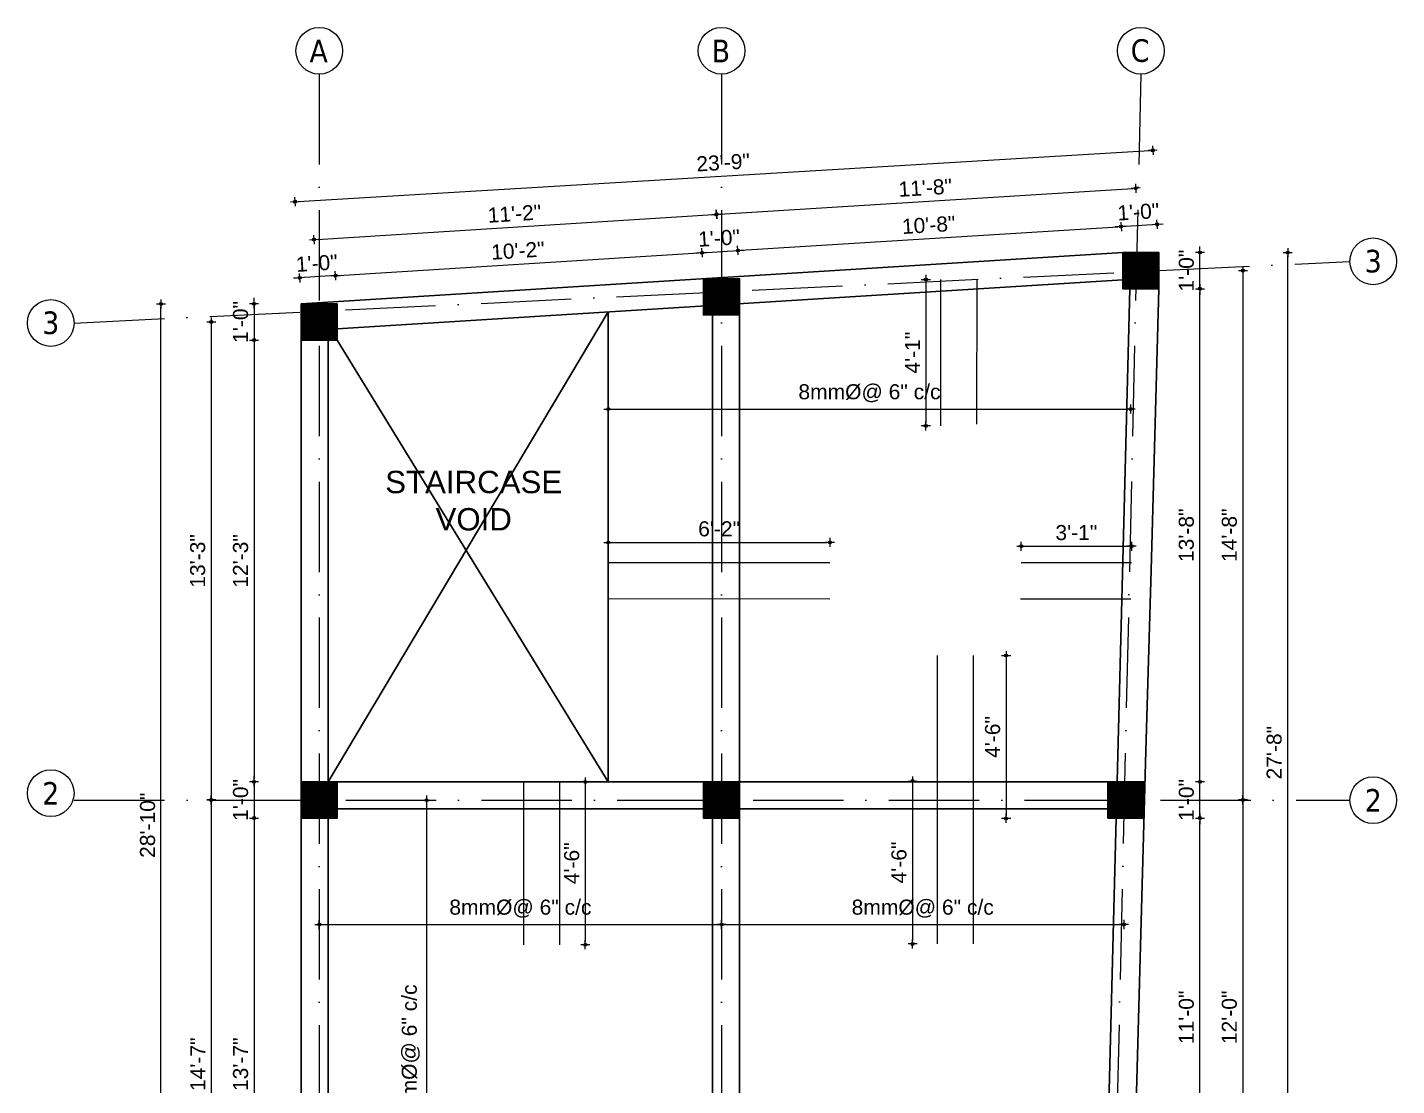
# Model space of a CAD drawing. Header units: inches. Extents: x 10143 to 33197, y -150 to 3760.
# Drawn here: x 11260.1 to 11714.9, y 1040.8 to 1392.1 of the extents above; entities that cross this region are included whole.
import ezdxf

# ---------------------------------------------------------------- set-up
doc = ezdxf.new("R2010")
doc.units = ezdxf.units.IN
doc.header["$LTSCALE"] = 0.5
doc.header["$MEASUREMENT"] = 0
doc.header["$PDMODE"] = 66
doc.linetypes.add('ACAD_ISO10W100', pattern=[18, 12, -3, 0, -3])
for name, color, linetype, lineweight in [('0.13', 2, 'Continuous', 13), ('BEAM LINE', 4, 'Continuous', 9), ('DIM_LINE', 165, 'Continuous', 15), ('hatch', 9, 'Continuous', 0), ('TEXT', 220, 'Continuous', 9), ('Toilet', 7, 'Continuous', 25)]:
    doc.layers.add(name, color=color, linetype=linetype, lineweight=lineweight)
doc.styles.add('DIM', font='tahoma.ttf')
doc.styles.get("Standard").update_dxf_attribs({"font": 'arial.ttf'})
doc.dimstyles.new('S8', dxfattribs={"dimtxt": 5, "dimasz": 1, "dimexe": 6, "dimexo": 18, "dimgap": 1.9375, "dimtad": 1, "dimdec": 0, "dimzin": 3, "dimdsep": 46, "dimlunit": 4, "dimtxsty": 'Standard', "dimblk": 'dot 2', "dimcen": 12, "dimse1": 1, "dimse2": 1, "dimclrd": 1, "dimclre": 1, "dimclrt": 256, "dimadec": 0, "dimazin": 0, "dimtfac": 0.75, "dimtdec": 0, "dimtix": 1, "dimtmove": 1, "dimatfit": 3, "dimldrblk": 'DOT', "dimfxl": 1, "dimtolj": 1, "dimtzin": 0, "dimlwd": 9, "dimlwe": 9, "dimarcsym": 0})
pattern_1 = [(135, (11609.94204, -2432.00633), (-0.0883883476, -0.0883883476), [])]

# ---------------------------------------------------------------- blocks, each defined once
blk = doc.blocks.new('dot1')
at = {"layer": 'hatch'}
h = blk.add_hatch(color=256, dxfattribs=at)
edge = h.paths.add_edge_path()
edge.add_arc((0, 0), 1, 0, 360)
for p, q in [((3, 0), (-3, 0)), ((0, 3), (0, -3))]:
    blk.add_line(p, q, dxfattribs=at)
blk.add_circle((0, 0), 1, dxfattribs=at)
blk = doc.blocks.new('dot 2')
at = {"layer": 'hatch', "xscale": 0.5, "yscale": 0.5, "zscale": 0.5}
blk.add_blockref('dot1', (0, 0), dxfattribs=at)
blk = doc.blocks.new('*D1210')
at = {"layer": 'Defpoints', "color": 0, "transparency": 16777216}
for p in [(11631.04, 1129.63), (11649.6, 1129.63), (11626.99, 997.27)]:
    blk.add_point(p, dxfattribs=at)
at = {"layer": 'Toilet', "color": 1, "lineweight": 9, "transparency": 16777216}
blk.add_line((11649.6, 998.27), (11649.6, 1128.63), dxfattribs=at)
for p, rotation in [((11649.6, 1129.63), 90), ((11649.6, 997.27), 270)]:
    blk.add_blockref('dot 2', p, dxfattribs=dict(at, rotation=rotation))
at = {"layer": 'Toilet', "transparency": 16777216, "insert": (11645.11, 1063.45), "char_height": 5, "attachment_point": 5, "rotation": 90}
blk.add_mtext('\\A1;11\'-0"', dxfattribs=at)
blk = doc.blocks.new('_Dot')
at = {"color": 0, "linetype": 'ByBlock', "lineweight": -2}
blk.add_line((-0.5, 0), (-1, 0), dxfattribs=at)
at = {"color": 0, "linetype": 'ByBlock', "const_width": 0.5}
blk.add_lwpolyline([(-0.25, 0, 1), (0.25, 0, 1)], format="xyb", close=True, dxfattribs=at)
blk = doc.blocks.new('*D1211')
at = {"layer": 'Defpoints', "color": 0, "transparency": 16777216}
for p in [(11631.04, 1141.63), (11649.6, 1141.63), (11631.04, 1129.63)]:
    blk.add_point(p, dxfattribs=at)
at = {"layer": 'Toilet', "color": 1, "lineweight": 9, "transparency": 16777216}
for p, q in [((11649.6, 1142.63), (11649.6, 1143.63)), ((11649.6, 1129.63), (11649.6, 1141.63)), ((11649.6, 1128.63), (11649.6, 1127.63))]:
    blk.add_line(p, q, dxfattribs=at)
for p, rotation in [((11649.6, 1141.63), 270), ((11649.6, 1129.63), 90)]:
    blk.add_blockref('dot 2', p, dxfattribs=dict(at, rotation=rotation))
at = {"layer": 'Toilet', "transparency": 16777216, "insert": (11645.11, 1135.63), "char_height": 5, "attachment_point": 5, "rotation": 90}
blk.add_mtext('\\A1;1\'-0"', dxfattribs=at)
blk = doc.blocks.new('*D1212')
at = {"layer": 'Defpoints', "color": 0, "transparency": 16777216}
for p in [(11635.97, 1305.36), (11649.6, 1305.36), (11631.04, 1141.63)]:
    blk.add_point(p, dxfattribs=at)
at = {"layer": 'Toilet', "color": 1, "lineweight": 9, "transparency": 16777216}
blk.add_line((11649.6, 1142.63), (11649.6, 1304.36), dxfattribs=at)
for p, rotation in [((11649.6, 1305.36), 90), ((11649.6, 1141.63), 270)]:
    blk.add_blockref('dot 2', p, dxfattribs=dict(at, rotation=rotation))
at = {"layer": 'Toilet', "transparency": 16777216, "insert": (11645.1, 1223.5), "char_height": 5, "attachment_point": 5, "rotation": 90}
blk.add_mtext('\\A1;13\'-8"', dxfattribs=at)
blk = doc.blocks.new('*D1213')
at = {"layer": 'Defpoints', "color": 0, "transparency": 16777216}
for p in [(11635.97, 1317.36), (11649.6, 1317.36), (11635.97, 1305.36)]:
    blk.add_point(p, dxfattribs=at)
at = {"layer": 'Toilet', "color": 1, "lineweight": 9, "transparency": 16777216}
for p, q in [((11649.6, 1318.36), (11649.6, 1319.36)), ((11649.6, 1305.36), (11649.6, 1317.36)), ((11649.6, 1304.36), (11649.6, 1303.36))]:
    blk.add_line(p, q, dxfattribs=at)
for p, rotation in [((11649.6, 1317.36), 270), ((11649.6, 1305.36), 90)]:
    blk.add_blockref('dot 2', p, dxfattribs=dict(at, rotation=rotation))
at = {"layer": 'Toilet', "transparency": 16777216, "insert": (11645.11, 1311.36), "char_height": 5, "attachment_point": 5, "rotation": 90}
blk.add_mtext('\\A1;1\'-0"', dxfattribs=at)
blk = doc.blocks.new('*D1214')
at = {"layer": 'Defpoints', "color": 0, "transparency": 16777216}
for p in [(11635.97, 1311.36), (11631.04, 1135.63), (11663.88, 1135.63)]:
    blk.add_point(p, dxfattribs=at)
at = {"layer": 'Toilet', "color": 1, "lineweight": 9, "transparency": 16777216}
blk.add_line((11663.88, 1310.36), (11663.88, 1136.63), dxfattribs=at)
for p, rotation in [((11663.88, 1311.36), 90), ((11663.88, 1135.63), 270)]:
    blk.add_blockref('dot 2', p, dxfattribs=dict(at, rotation=rotation))
at = {"layer": 'Toilet', "transparency": 16777216, "insert": (11659.39, 1223.5), "char_height": 5, "attachment_point": 5, "rotation": 90}
blk.add_mtext('\\A1;14\'-8"', dxfattribs=at)
blk = doc.blocks.new('*D1215')
at = {"layer": 'Defpoints', "color": 0, "transparency": 16777216}
for p in [(11631.04, 1135.63), (11626.99, 991.27), (11663.88, 991.27)]:
    blk.add_point(p, dxfattribs=at)
at = {"layer": 'Toilet', "color": 1, "lineweight": 9, "transparency": 16777216}
blk.add_line((11663.88, 1134.63), (11663.88, 992.27), dxfattribs=at)
for p, rotation in [((11663.88, 1135.63), 90), ((11663.88, 991.27), 270)]:
    blk.add_blockref('dot 2', p, dxfattribs=dict(at, rotation=rotation))
at = {"layer": 'Toilet', "transparency": 16777216, "insert": (11659.39, 1063.45), "char_height": 5, "attachment_point": 5, "rotation": 90}
blk.add_mtext('\\A1;12\'-0"', dxfattribs=at)
blk = doc.blocks.new('*D1193')
at = {"layer": 'Defpoints', "color": 0, "transparency": 16777216}
for p in [(11635.97, 1317.36), (11678.76, 1317.36), (11626.99, 985.27)]:
    blk.add_point(p, dxfattribs=at)
at = {"layer": 'Toilet', "color": 1, "lineweight": 9, "transparency": 16777216}
blk.add_line((11678.76, 986.27), (11678.76, 1316.36), dxfattribs=at)
for p, rotation in [((11678.76, 1317.36), 90), ((11678.76, 985.27), 270)]:
    blk.add_blockref('dot 2', p, dxfattribs=dict(at, rotation=rotation))
at = {"layer": 'Toilet', "transparency": 16777216, "insert": (11674.27, 1151.31), "char_height": 5, "attachment_point": 5, "rotation": 90}
blk.add_mtext('\\A1;27\'-8"', dxfattribs=at)
blk = doc.blocks.new('*D1216')
at = {"layer": 'Defpoints', "color": 0, "transparency": 16777216}
for p in [(11351.09, 1300.31), (11335.46, 1288.31), (11351.09, 1288.31)]:
    blk.add_point(p, dxfattribs=at)
at = {"layer": 'Toilet', "color": 1, "lineweight": 9, "transparency": 16777216}
for p, q in [((11335.46, 1301.31), (11335.46, 1302.31)), ((11335.46, 1300.31), (11335.46, 1288.31)), ((11335.46, 1287.31), (11335.46, 1286.31))]:
    blk.add_line(p, q, dxfattribs=at)
for p, rotation in [((11335.46, 1300.31), 270), ((11335.46, 1288.31), 90)]:
    blk.add_blockref('dot 2', p, dxfattribs=dict(at, rotation=rotation))
at = {"layer": 'Toilet', "transparency": 16777216, "insert": (11330.97, 1294.31), "char_height": 5, "attachment_point": 5, "rotation": 90}
blk.add_mtext('\\A1;1\'-0"', dxfattribs=at)
blk = doc.blocks.new('*D1217')
at = {"layer": 'Defpoints', "color": 0, "transparency": 16777216}
for p in [(11351.09, 1288.31), (11335.46, 1141.63), (11351.09, 1141.63)]:
    blk.add_point(p, dxfattribs=at)
at = {"layer": 'Toilet', "color": 1, "lineweight": 9, "transparency": 16777216}
blk.add_line((11335.46, 1287.31), (11335.46, 1142.63), dxfattribs=at)
for p, rotation in [((11335.46, 1288.31), 90), ((11335.46, 1141.63), 270)]:
    blk.add_blockref('dot 2', p, dxfattribs=dict(at, rotation=rotation))
at = {"layer": 'Toilet', "transparency": 16777216, "insert": (11330.97, 1214.97), "char_height": 5, "attachment_point": 5, "rotation": 90}
blk.add_mtext('\\A1;12\'-3"', dxfattribs=at)
blk = doc.blocks.new('*D1218')
at = {"layer": 'Defpoints', "color": 0, "transparency": 16777216}
for p in [(11351.09, 1141.63), (11335.46, 1129.63), (11351.09, 1129.63)]:
    blk.add_point(p, dxfattribs=at)
at = {"layer": 'Toilet', "color": 1, "lineweight": 9, "transparency": 16777216}
for p, q in [((11335.46, 1142.63), (11335.46, 1143.63)), ((11335.46, 1141.63), (11335.46, 1129.63)), ((11335.46, 1128.63), (11335.46, 1127.63))]:
    blk.add_line(p, q, dxfattribs=at)
for p, rotation in [((11335.46, 1141.63), 270), ((11335.46, 1129.63), 90)]:
    blk.add_blockref('dot 2', p, dxfattribs=dict(at, rotation=rotation))
at = {"layer": 'Toilet', "transparency": 16777216, "insert": (11330.97, 1135.63), "char_height": 5, "attachment_point": 5, "rotation": 90}
blk.add_mtext('\\A1;1\'-0"', dxfattribs=at)
blk = doc.blocks.new('*D1219')
at = {"layer": 'Defpoints', "color": 0, "transparency": 16777216}
for p in [(11351.09, 1129.63), (11335.46, 966.14), (11351.09, 966.14)]:
    blk.add_point(p, dxfattribs=at)
at = {"layer": 'Toilet', "color": 1, "lineweight": 9, "transparency": 16777216}
blk.add_line((11335.46, 1128.63), (11335.46, 967.14), dxfattribs=at)
for p, rotation in [((11335.46, 1129.63), 90), ((11335.46, 966.14), 270)]:
    blk.add_blockref('dot 2', p, dxfattribs=dict(at, rotation=rotation))
at = {"layer": 'Toilet', "transparency": 16777216, "insert": (11330.97, 1047.88), "char_height": 5, "attachment_point": 5, "rotation": 90}
blk.add_mtext('\\A1;13\'-7"', dxfattribs=at)
blk = doc.blocks.new('*D1221')
at = {"layer": 'Defpoints', "color": 0, "transparency": 16777216}
for p in [(11351.09, 1294.31), (11321.22, 1135.63), (11351.09, 1135.63)]:
    blk.add_point(p, dxfattribs=at)
at = {"layer": 'Toilet', "color": 1, "lineweight": 9, "transparency": 16777216}
blk.add_line((11321.22, 1293.31), (11321.22, 1136.63), dxfattribs=at)
for p, rotation in [((11321.22, 1294.31), 90), ((11321.22, 1135.63), 270)]:
    blk.add_blockref('dot 2', p, dxfattribs=dict(at, rotation=rotation))
at = {"layer": 'Toilet', "transparency": 16777216, "insert": (11316.72, 1214.97), "char_height": 5, "attachment_point": 5, "rotation": 90}
blk.add_mtext('\\A1;13\'-3"', dxfattribs=at)
blk = doc.blocks.new('*D1222')
at = {"layer": 'Defpoints', "color": 0, "transparency": 16777216}
for p in [(11351.09, 1135.63), (11321.22, 960.14), (11351.09, 960.14)]:
    blk.add_point(p, dxfattribs=at)
at = {"layer": 'Toilet', "color": 1, "lineweight": 9, "transparency": 16777216}
blk.add_line((11321.22, 1134.63), (11321.22, 961.14), dxfattribs=at)
for p, rotation in [((11321.22, 1135.63), 90), ((11321.22, 960.14), 270)]:
    blk.add_blockref('dot 2', p, dxfattribs=dict(at, rotation=rotation))
at = {"layer": 'Toilet', "transparency": 16777216, "insert": (11316.77, 1047.88), "char_height": 5, "attachment_point": 5, "rotation": 90}
blk.add_mtext('\\A1;14\'-7"', dxfattribs=at)
blk = doc.blocks.new('*D1187')
at = {"layer": 'Defpoints', "color": 0, "transparency": 16777216}
for p in [(11490.71, 1094.28), (11490.71, 1094.28), (11357.09, 1041.83)]:
    blk.add_point(p, dxfattribs=at)
at = {"layer": 'DIM_LINE', "color": 1, "lineweight": 9, "transparency": 16777216}
blk.add_line((11358.09, 1094.28), (11489.71, 1094.28), dxfattribs=at)
at = {"layer": 'DIM_LINE', "color": 1, "lineweight": 9, "transparency": 16777216, "rotation": 180}
blk.add_blockref('dot 2', (11357.09, 1094.28), dxfattribs=at)
at = {"layer": 'DIM_LINE', "color": 1, "lineweight": 9, "transparency": 16777216}
blk.add_blockref('dot 2', (11490.71, 1094.28), dxfattribs=at)
at = {"layer": 'DIM_LINE', "transparency": 16777216, "insert": (11423.9, 1099.54), "char_height": 5, "attachment_point": 5}
blk.add_mtext('\\A1;8mm%%C@ 6" c/c', dxfattribs=at)
blk = doc.blocks.new('*D1188')
at = {"layer": 'Defpoints', "color": 0, "transparency": 16777216}
for p in [(11407.5, 1135.55), (11392.75, 966.01), (11405.43, 966.01)]:
    blk.add_point(p, dxfattribs=at)
at = {"layer": 'DIM_LINE', "color": 1, "lineweight": 9, "transparency": 16777216}
blk.add_line((11392.75, 1134.55), (11392.75, 967.01), dxfattribs=at)
for p, rotation in [((11392.75, 1135.55), 90), ((11392.75, 966.01), 270)]:
    blk.add_blockref('dot 2', p, dxfattribs=dict(at, rotation=rotation))
at = {"layer": 'DIM_LINE', "transparency": 16777216, "insert": (11387.49, 1050.78), "char_height": 5, "attachment_point": 5, "rotation": 90}
blk.add_mtext('\\A1;8mm%%C@ 6" c/c', dxfattribs=at)
blk = doc.blocks.new('*D1189')
at = {"layer": 'Defpoints', "color": 0, "transparency": 16777216}
for p in [(11624.34, 1094.28), (11490.71, 1041.83), (11624.34, 1041.67)]:
    blk.add_point(p, dxfattribs=at)
at = {"layer": 'DIM_LINE', "color": 1, "lineweight": 9, "transparency": 16777216}
blk.add_line((11491.71, 1094.28), (11623.34, 1094.28), dxfattribs=at)
at = {"layer": 'DIM_LINE', "color": 1, "lineweight": 9, "transparency": 16777216, "rotation": 180}
blk.add_blockref('dot 2', (11490.71, 1094.28), dxfattribs=at)
at = {"layer": 'DIM_LINE', "color": 1, "lineweight": 9, "transparency": 16777216}
blk.add_blockref('dot 2', (11624.34, 1094.28), dxfattribs=at)
at = {"layer": 'DIM_LINE', "transparency": 16777216, "insert": (11557.53, 1099.54), "char_height": 5, "attachment_point": 5}
blk.add_mtext('\\A1;8mm%%C@ 6" c/c', dxfattribs=at)
blk = doc.blocks.new('*D1190')
at = {"layer": 'Defpoints', "color": 0, "transparency": 16777216}
for p in [(11626.59, 1265.38), (11626.59, 1265.38), (11453.09, 1229.56)]:
    blk.add_point(p, dxfattribs=at)
at = {"layer": 'DIM_LINE', "color": 1, "lineweight": 9, "transparency": 16777216}
blk.add_line((11454.09, 1265.38), (11625.59, 1265.38), dxfattribs=at)
at = {"layer": 'DIM_LINE', "color": 1, "lineweight": 9, "transparency": 16777216, "rotation": 180}
blk.add_blockref('dot 2', (11453.09, 1265.38), dxfattribs=at)
at = {"layer": 'DIM_LINE', "color": 1, "lineweight": 9, "transparency": 16777216}
blk.add_blockref('dot 2', (11626.59, 1265.38), dxfattribs=at)
at = {"layer": 'DIM_LINE', "transparency": 16777216, "insert": (11539.84, 1270.64), "char_height": 5, "attachment_point": 5}
blk.add_mtext('\\A1;8mm%%C@ 6" c/c', dxfattribs=at)
blk = doc.blocks.new('*D1445')
at = {"layer": 'Defpoints', "color": 0, "transparency": 16777216}
for p in [(11526.71, 1221.11), (11453.09, 1214.47), (11526.71, 1214.44)]:
    blk.add_point(p, dxfattribs=at)
at = {"layer": 'Toilet', "color": 1, "lineweight": 9, "transparency": 16777216}
blk.add_line((11454.09, 1221.11), (11525.71, 1221.11), dxfattribs=at)
at = {"layer": 'Toilet', "color": 1, "lineweight": 9, "transparency": 16777216, "rotation": 180}
blk.add_blockref('dot 2', (11453.09, 1221.11), dxfattribs=at)
at = {"layer": 'Toilet', "color": 1, "lineweight": 9, "transparency": 16777216}
blk.add_blockref('dot 2', (11526.71, 1221.11), dxfattribs=at)
at = {"layer": 'Toilet', "transparency": 16777216, "insert": (11489.9, 1225.6), "char_height": 5, "attachment_point": 5}
blk.add_mtext('\\A1;6\'-2"', dxfattribs=at)
blk = doc.blocks.new('*D1446')
at = {"layer": 'Defpoints', "color": 0, "transparency": 16777216}
for p in [(11563.46, 1308.44), (11558.56, 1259.8), (11563.44, 1259.8)]:
    blk.add_point(p, dxfattribs=at)
at = {"layer": 'Toilet', "color": 1, "lineweight": 9, "transparency": 16777216}
blk.add_line((11558.56, 1307.44), (11558.56, 1260.8), dxfattribs=at)
for p, rotation in [((11558.56, 1308.44), 90), ((11558.56, 1259.8), 270)]:
    blk.add_blockref('dot 2', p, dxfattribs=dict(at, rotation=rotation))
at = {"layer": 'Toilet', "transparency": 16777216, "insert": (11554.11, 1284.12), "char_height": 5, "attachment_point": 5, "rotation": 90}
blk.add_mtext('\\A1;4\'-1"', dxfattribs=at)
blk = doc.blocks.new('*D1447')
at = {"layer": 'Defpoints', "color": 0, "transparency": 16777216}
for p in [(11626.87, 1219.87), (11590.24, 1214.43), (11626.87, 1214.42)]:
    blk.add_point(p, dxfattribs=at)
at = {"layer": 'Toilet', "color": 1, "lineweight": 9, "transparency": 16777216}
blk.add_line((11591.24, 1219.87), (11625.87, 1219.87), dxfattribs=at)
at = {"layer": 'Toilet', "color": 1, "lineweight": 9, "transparency": 16777216, "rotation": 180}
blk.add_blockref('dot 2', (11590.24, 1219.87), dxfattribs=at)
at = {"layer": 'Toilet', "color": 1, "lineweight": 9, "transparency": 16777216}
blk.add_blockref('dot 2', (11626.87, 1219.87), dxfattribs=at)
at = {"layer": 'Toilet', "transparency": 16777216, "insert": (11608.55, 1224.36), "char_height": 5, "attachment_point": 5}
blk.add_mtext('\\A1;3\'-1"', dxfattribs=at)
blk = doc.blocks.new('*D1448')
at = {"layer": 'Defpoints', "color": 0, "transparency": 16777216}
for p in [(11574.3, 1183.55), (11574.29, 1129.48), (11585.24, 1129.48)]:
    blk.add_point(p, dxfattribs=at)
at = {"layer": 'Toilet', "color": 1, "lineweight": 9, "transparency": 16777216}
blk.add_line((11585.24, 1182.55), (11585.24, 1130.48), dxfattribs=at)
for p, rotation in [((11585.24, 1183.55), 90), ((11585.24, 1129.48), 270)]:
    blk.add_blockref('dot 2', p, dxfattribs=dict(at, rotation=rotation))
at = {"layer": 'Toilet', "transparency": 16777216, "insert": (11580.75, 1156.52), "char_height": 5, "attachment_point": 5, "rotation": 90}
blk.add_mtext('\\A1;4\'-6"', dxfattribs=at)
blk = doc.blocks.new('*D1449')
at = {"layer": 'Defpoints', "color": 0, "transparency": 16777216}
for p in [(11562.3, 1141.9), (11554.14, 1087.82), (11562.29, 1087.82)]:
    blk.add_point(p, dxfattribs=at)
at = {"layer": 'Toilet', "color": 1, "lineweight": 9, "transparency": 16777216}
blk.add_line((11554.14, 1140.9), (11554.14, 1088.82), dxfattribs=at)
for p, rotation in [((11554.14, 1141.9), 90), ((11554.14, 1087.82), 270)]:
    blk.add_blockref('dot 2', p, dxfattribs=dict(at, rotation=rotation))
at = {"layer": 'Toilet', "transparency": 16777216, "insert": (11549.65, 1114.86), "char_height": 5, "attachment_point": 5, "rotation": 90}
blk.add_mtext('\\A1;4\'-6"', dxfattribs=at)
blk = doc.blocks.new('*D1450')
at = {"layer": 'Defpoints', "color": 0, "transparency": 16777216}
for p in [(11436.93, 1141.63), (11436.91, 1087.55), (11445.45, 1087.55)]:
    blk.add_point(p, dxfattribs=at)
at = {"layer": 'Toilet', "color": 1, "lineweight": 9, "transparency": 16777216}
blk.add_line((11445.45, 1140.63), (11445.45, 1088.55), dxfattribs=at)
for p, rotation in [((11445.45, 1141.63), 90), ((11445.45, 1087.55), 270)]:
    blk.add_blockref('dot 2', p, dxfattribs=dict(at, rotation=rotation))
at = {"layer": 'Toilet', "transparency": 16777216, "insert": (11440.96, 1114.59), "char_height": 5, "attachment_point": 5, "rotation": 90}
blk.add_mtext('\\A1;4\'-6"', dxfattribs=at)
blk = doc.blocks.new('*D2527')
at = {"layer": 'Defpoints', "color": 0, "transparency": 16777216}
for p in [(11350.55, 1308.94), (11351.09, 1300.31), (11363.09, 1300.31)]:
    blk.add_point(p, dxfattribs=at)
at = {"layer": 'Toilet', "color": 1, "lineweight": 9, "transparency": 16777216}
for p, q in [((11363.51, 1309.75), (11364.5, 1309.81)), ((11349.56, 1308.88), (11348.56, 1308.82)), ((11362.51, 1309.69), (11350.55, 1308.94))]:
    blk.add_line(p, q, dxfattribs=at)
for p, rotation in [((11350.55, 1308.94), 3.575827605928892), ((11362.51, 1309.69), 183.5758276059289)]:
    blk.add_blockref('dot 2', p, dxfattribs=dict(at, rotation=rotation))
at = {"layer": 'Toilet', "transparency": 16777216, "insert": (11356.25, 1313.8), "char_height": 5, "attachment_point": 5, "rotation": 3.5758}
blk.add_mtext('\\A1;1\'-0"', dxfattribs=at)
blk = doc.blocks.new('*D2528')
at = {"layer": 'Defpoints', "color": 0, "transparency": 16777216}
for p in [(11484.18, 1317.29), (11484.71, 1308.66), (11363.09, 1300.31)]:
    blk.add_point(p, dxfattribs=at)
at = {"layer": 'Toilet', "color": 1, "lineweight": 9, "transparency": 16777216}
blk.add_line((11363.51, 1309.75), (11483.18, 1317.23), dxfattribs=at)
for p, rotation in [((11484.18, 1317.29), 3.575827605928892), ((11362.51, 1309.69), 183.5758276059289)]:
    blk.add_blockref('dot 2', p, dxfattribs=dict(at, rotation=rotation))
at = {"layer": 'Toilet', "transparency": 16777216, "insert": (11423.06, 1317.97), "char_height": 5, "attachment_point": 5, "rotation": 3.5758}
blk.add_mtext('\\A1;10\'-2"', dxfattribs=at)
blk = doc.blocks.new('*D2529')
at = {"layer": 'Defpoints', "color": 0, "transparency": 16777216}
for p in [(11496.13, 1318.04), (11484.71, 1308.66), (11496.71, 1308.66)]:
    blk.add_point(p, dxfattribs=at)
at = {"layer": 'Toilet', "color": 1, "lineweight": 9, "transparency": 16777216}
for p, q in [((11483.18, 1317.23), (11482.18, 1317.17)), ((11484.18, 1317.29), (11496.13, 1318.04)), ((11497.13, 1318.1), (11498.13, 1318.16))]:
    blk.add_line(p, q, dxfattribs=at)
for p, rotation in [((11484.18, 1317.29), 3.575827605928907), ((11496.13, 1318.04), 183.5758276059289)]:
    blk.add_blockref('dot 2', p, dxfattribs=dict(at, rotation=rotation))
at = {"layer": 'Toilet', "transparency": 16777216, "insert": (11489.87, 1322.15), "char_height": 5, "attachment_point": 5, "rotation": 3.5758}
blk.add_mtext('\\A1;1\'-0"', dxfattribs=at)
blk = doc.blocks.new('*D2530')
at = {"layer": 'Defpoints', "color": 0, "transparency": 16777216}
for p in [(11623.43, 1325.99), (11623.97, 1317.36), (11496.71, 1308.66)]:
    blk.add_point(p, dxfattribs=at)
at = {"layer": 'Toilet', "color": 1, "lineweight": 9, "transparency": 16777216}
blk.add_line((11497.13, 1318.1), (11622.43, 1325.93), dxfattribs=at)
for p, rotation in [((11623.43, 1325.99), 3.575827605928892), ((11496.13, 1318.04), 183.5758276059289)]:
    blk.add_blockref('dot 2', p, dxfattribs=dict(at, rotation=rotation))
at = {"layer": 'Toilet', "transparency": 16777216, "insert": (11559.5, 1326.5), "char_height": 5, "attachment_point": 5, "rotation": 3.5758}
blk.add_mtext('\\A1;10\'-8"', dxfattribs=at)
blk = doc.blocks.new('*D2531')
at = {"layer": 'Defpoints', "color": 0, "transparency": 16777216}
for p in [(11635.38, 1326.74), (11623.97, 1317.36), (11635.97, 1317.36)]:
    blk.add_point(p, dxfattribs=at)
at = {"layer": 'Toilet', "color": 1, "lineweight": 9, "transparency": 16777216}
for p, q in [((11622.43, 1325.93), (11621.43, 1325.87)), ((11623.43, 1325.99), (11635.38, 1326.74)), ((11636.38, 1326.8), (11637.38, 1326.86))]:
    blk.add_line(p, q, dxfattribs=at)
for p, rotation in [((11635.38, 1326.74), 183.5758276059289), ((11623.43, 1325.99), 3.575827605928907)]:
    blk.add_blockref('dot 2', p, dxfattribs=dict(at, rotation=rotation))
at = {"layer": 'Toilet', "transparency": 16777216, "insert": (11629.13, 1330.85), "char_height": 5, "attachment_point": 5, "rotation": 3.5758}
blk.add_mtext('\\A1;1\'-0"', dxfattribs=at)
blk = doc.blocks.new('*D2532')
at = {"layer": 'Defpoints', "color": 0, "transparency": 16777216}
for p in [(11489.01, 1330.02), (11490.71, 1302.66), (11357.09, 1294.31)]:
    blk.add_point(p, dxfattribs=at)
at = {"layer": 'Toilet', "color": 1, "lineweight": 9, "transparency": 16777216}
blk.add_line((11356.38, 1321.73), (11488.01, 1329.95), dxfattribs=at)
for p, rotation in [((11489.01, 1330.02), 3.575827605927187), ((11355.38, 1321.67), 183.5758276059272)]:
    blk.add_blockref('dot 2', p, dxfattribs=dict(at, rotation=rotation))
at = {"layer": 'Toilet', "transparency": 16777216, "insert": (11421.92, 1330.28), "char_height": 5, "attachment_point": 5, "rotation": 3.5758}
blk.add_mtext('\\A1;11\'-2"', dxfattribs=at)
blk = doc.blocks.new('*D2533')
at = {"layer": 'Defpoints', "color": 0, "transparency": 16777216}
for p in [(11628.26, 1338.72), (11629.97, 1311.36), (11490.71, 1302.66)]:
    blk.add_point(p, dxfattribs=at)
at = {"layer": 'Toilet', "color": 1, "lineweight": 9, "transparency": 16777216}
blk.add_line((11490, 1330.08), (11627.26, 1338.66), dxfattribs=at)
for p, rotation in [((11628.26, 1338.72), 3.575827605928892), ((11489.01, 1330.02), 183.5758276059289)]:
    blk.add_blockref('dot 2', p, dxfattribs=dict(at, rotation=rotation))
at = {"layer": 'Toilet', "transparency": 16777216, "insert": (11558.35, 1338.85), "char_height": 5, "attachment_point": 5, "rotation": 3.5758}
blk.add_mtext('\\A1;11\'-8"', dxfattribs=at)
blk = doc.blocks.new('*D2534')
at = {"layer": 'Defpoints', "color": 0, "transparency": 16777216}
for p in [(11633.94, 1351.28), (11635.97, 1317.36), (11351.09, 1300.31)]:
    blk.add_point(p, dxfattribs=at)
at = {"layer": 'Toilet', "color": 1, "lineweight": 9, "transparency": 16777216}
blk.add_line((11350.06, 1334.29), (11632.94, 1351.22), dxfattribs=at)
for p, rotation in [((11633.94, 1351.28), 3.425574687814983), ((11349.06, 1334.23), 183.425574687815)]:
    blk.add_blockref('dot 2', p, dxfattribs=dict(at, rotation=rotation))
at = {"layer": 'Toilet', "transparency": 16777216, "insert": (11491.23, 1347.24), "char_height": 5, "attachment_point": 5, "rotation": 3.4256}
blk.add_mtext('\\A1;23\'-9"', dxfattribs=at)

msp = doc.modelspace()

# ---------------------------------------------------------------- hatches: boundary and pattern name
at = {"layer": 'Toilet'}
h = msp.add_hatch(dxfattribs=at)
h.set_pattern_fill('ANSI31', color=256, angle=90)
h.set_pattern_definition(pattern_1)
h.paths.add_polyline_path([(11635.97, 1317.36), (11623.97, 1317.36), (11623.97, 1317.36), (11623.97, 1305.36), (11635.97, 1305.36)])
h = msp.add_hatch(dxfattribs=at)
h.set_pattern_fill('ANSI31', color=256, angle=90)
h.set_pattern_definition(pattern_1)
h.paths.add_polyline_path([(11363.09, 954.14), (11363.09, 966.14), (11351.09, 966.14), (11351.09, 954.14)])
h.paths.add_polyline_path([(11351.09, 1129.63), (11363.09, 1129.63), (11363.09, 1141.63), (11351.09, 1141.63)])
h.paths.add_polyline_path([(11363.09, 1288.31), (11363.09, 1300.31), (11351.09, 1300.31), (11351.09, 1288.31)])
h.paths.add_polyline_path([(11496.71, 1296.66), (11496.71, 1308.66), (11484.71, 1308.66), (11484.71, 1296.66)])
h.paths.add_polyline_path([(11619.04, 1141.63), (11619.04, 1129.63), (11631.04, 1129.63), (11631.04, 1141.63)])
h.paths.add_polyline_path([(11614.99, 985.27), (11626.99, 985.27), (11626.99, 997.27), (11614.99, 997.27)])
h.paths.add_polyline_path([(11496.71, 981.9), (11484.71, 981.9), (11484.71, 969.9), (11496.71, 969.9)])
h.paths.add_polyline_path([(11496.71, 1129.63), (11496.71, 1141.63), (11484.71, 1141.63), (11484.71, 1129.63)])

# ---------------------------------------------------------------- linework, layer by layer
at = {"layer": '0.13', "color": 0, "ltscale": 0.5}
for p, q in [((11484.71, 1141.63), (11484.71, 1137.63)), ((11496.71, 1141.63), (11496.71, 1137.63))]:
    msp.add_line(p, q, dxfattribs=at)
at = {"layer": 'BEAM LINE'}
for p, q in [((11563.46, 1308.44), (11563.44, 1259.8)), ((11575.46, 1308.44), (11575.44, 1260.38)), ((11453.09, 1214.47), (11526.71, 1214.44)), ((11590.24, 1214.43), (11626.87, 1214.42)), ((11453.09, 1202.47), (11526.71, 1202.44)), ((11589.96, 1202.43), (11626.6, 1202.42)), ((11562.3, 1183.55), (11562.29, 1129.48)), ((11574.3, 1183.55), (11574.29, 1129.48)), ((11424.93, 1141.63), (11424.91, 1087.55)), ((11436.93, 1141.63), (11436.91, 1087.55)), ((11562.3, 1141.9), (11562.29, 1087.82)), ((11574.3, 1141.9), (11574.29, 1087.82))]:
    msp.add_line(p, q, dxfattribs=at)
at = {"layer": 'TEXT', "linetype": 'ACAD_ISO10W100', "ltscale": 5}
for p, q in [((11357.09, 1376.57), (11357.09, 899.2)), ((11490.71, 1376.57), (11490.71, 899.2)), ((11629.97, 1376.57), (11619.02, 899.2)), ((11275.67, 1293.96), (11699.4, 1314.43)), ((11275.67, 1135.55), (11699.4, 1135.55))]:
    msp.add_line(p, q, dxfattribs=at)
at = {"layer": 'TEXT', "ltscale": 0.5}
for centre in [(11357.09, 1384.34), (11490.71, 1384.34), (11629.97, 1384.34), (11707.16, 1314.43), (11267.91, 1293.96), (11267.91, 1137.89), (11707.16, 1135.55)]:
    msp.add_circle(centre, 7.76, dxfattribs=at)
at = {"layer": 'Toilet'}
for p, q in [((11623.97, 1317.36), (11351.09, 1300.31)), ((11623.97, 1308.35), (11363.09, 1292.04)), ((11622.09, 1141.9), (11626.36, 1305.36)), ((11633.35, 1211.91), (11635.97, 1305.36)), ((11351.09, 1300.31), (11351.09, 1141.63)), ((11360.09, 1300.31), (11360.09, 966.14)), ((11453.09, 1297.67), (11360.09, 1141.63)), ((11453.09, 1297.67), (11453.09, 1141.63)), ((11487.71, 981.9), (11487.71, 1299.83)), ((11496.71, 978.78), (11496.71, 1300.39)), ((11453.09, 1141.63), (11363.09, 1288.31)), ((11633.35, 1211.91), (11631.67, 1151.91)), ((11626.99, 985.27), (11631.67, 1151.91)), ((11351.09, 1141.63), (11363.09, 1141.63)), ((11351.09, 1129.63), (11351.09, 1141.63)), ((11351.09, 1141.63), (11351.09, 952.72)), ((11363.09, 1141.63), (11363.09, 1129.63)), ((11484.71, 1141.63), (11363.09, 1141.63)), ((11448.71, 1141.63), (11363.09, 1141.63)), ((11619.04, 1141.63), (11496.71, 1141.63)), ((11484.71, 1132.63), (11363.09, 1132.63)), ((11496.71, 1132.63), (11619.04, 1132.63)), ((11363.09, 1129.63), (11351.09, 1129.63)), ((11618.32, 997.27), (11621.77, 1129.63))]:
    msp.add_line(p, q, dxfattribs=at)
for points in [[(11623.97, 1305.36), (11623.97, 1317.36), (11635.97, 1317.36), (11635.97, 1305.36)], [(11623.97, 1317.36), (11635.97, 1317.36), (11635.97, 1305.36), (11623.97, 1305.36)], [(11484.71, 1296.66), (11484.71, 1308.66), (11496.71, 1308.66), (11496.71, 1296.66)], [(11484.71, 1308.66), (11496.71, 1308.66), (11496.71, 1296.66), (11484.71, 1296.66)], [(11351.09, 1288.31), (11351.09, 1300.31), (11363.09, 1300.31), (11363.09, 1288.31)], [(11351.09, 1129.63), (11351.09, 1141.63), (11363.09, 1141.63), (11363.09, 1129.63)], [(11484.71, 1129.63), (11484.71, 1141.63), (11496.71, 1141.63), (11496.71, 1129.63)], [(11484.71, 1141.63), (11496.71, 1141.63), (11496.71, 1129.63), (11484.71, 1129.63)], [(11619.04, 1129.63), (11619.04, 1141.63), (11631.04, 1141.63), (11631.04, 1129.63)], [(11619.04, 1141.63), (11631.04, 1141.63), (11631.04, 1129.63), (11619.04, 1129.63)]]:
    msp.add_lwpolyline(points, close=True, dxfattribs=at)

# ---------------------------------------------------------------- texts
at = {"layer": 'TEXT', "ltscale": 0.5, "char_height": 7.5, "width": 853.3078, "attachment_point": 9, "style": 'DIM'}
for s, insert in [('A', (11359.92, 1380.52)), ('B', (11493.54, 1380.52)), ('C', (11632.79, 1380.52)), ('3', (11709.99, 1310.61)), ('3', (11270.73, 1290.15)), ('2', (11270.73, 1134.07)), ('2', (11709.99, 1131.74))]:
    msp.add_mtext(s, dxfattribs=dict(at, insert=insert))
at = {"layer": 'TEXT', "color": 2, "insert": (11404.64, 1244.89), "char_height": 7.4247, "width": 409.7365, "attachment_point": 2}
msp.add_mtext('\\pi7.488;STAIRCASE\\PVOID', dxfattribs=at)

# ---------------------------------------------------------------- dimensions: what is measured, and where the dimension line sits
at = {"layer": 'DIM_LINE'}
for base, p1, p2, picture, middle in [((11626.59, 1265.38), (11453.09, 1229.56), (11626.59, 1265.38), '*D1190', (11539.84, 1270.64)), ((11490.71, 1094.28), (11357.09, 1041.83), (11490.71, 1094.28), '*D1187', (11423.9, 1099.54)), ((11624.34, 1094.28), (11490.71, 1041.83), (11624.34, 1041.67), '*D1189', (11557.53, 1099.54))]:
    dim = msp.add_linear_dim(base=base, p1=p1, p2=p2, text='8mm%%C@ 6" c/c', dimstyle='S8', dxfattribs=at)
    dim.commit()
    dim.dimension.update_dxf_attribs({"geometry": picture, "text_midpoint": middle})
dim = msp.add_linear_dim(base=(11392.75, 966.01), p1=(11407.5, 1135.55), p2=(11405.43, 966.01), angle=270, text='8mm%%C@ 6" c/c', dimstyle='S8', dxfattribs=at)
dim.commit()
dim.dimension.update_dxf_attribs({"geometry": '*D1188', "text_midpoint": (11387.49, 1050.78)})
at = {"layer": 'Toilet'}
for p1, p2, distance, picture, middle in [((11351.09, 1300.31), (11635.97, 1317.36), 33.98, '*D2534', (11491.23, 1347.24)), ((11357.09, 1294.31), (11490.71, 1302.66), 27.41, '*D2532', (11421.92, 1330.28))]:
    dim = msp.add_aligned_dim(p1=p1, p2=p2, distance=distance, dimstyle='S8', override={"dimfxl": 2, "dimfxlon": 1, "dimarcsym": 1}, dxfattribs=at)
    dim.commit()
    dim.dimension.update_dxf_attribs({"geometry": picture, "text_midpoint": middle})
for base, p1, p2, angle, picture, middle in [((11628.26, 1338.72), (11490.71, 1302.66), (11629.97, 1311.36), 183.5758, '*D2533', (11558.35, 1338.85)), ((11635.38, 1326.74), (11623.97, 1317.36), (11635.97, 1317.36), 183.5758, '*D2531', (11629.13, 1330.85)), ((11623.43, 1325.99), (11496.71, 1308.66), (11623.97, 1317.36), 183.5758, '*D2530', (11559.5, 1326.5)), ((11496.13, 1318.04), (11484.71, 1308.66), (11496.71, 1308.66), 183.5758, '*D2529', (11489.87, 1322.15)), ((11484.18, 1317.29), (11363.09, 1300.31), (11484.71, 1308.66), 183.5758, '*D2528', (11423.06, 1317.97)), ((11649.6, 1317.36), (11635.97, 1305.36), (11635.97, 1317.36), 90, '*D1213', (11645.11, 1311.36)), ((11350.55, 1308.94), (11363.09, 1300.31), (11351.09, 1300.31), 183.5758, '*D2527', (11356.25, 1313.8)), ((11678.76, 1317.36), (11626.99, 985.27), (11635.97, 1317.36), 90, '*D1193', (11674.27, 1151.31)), ((11558.56, 1259.8), (11563.46, 1308.44), (11563.44, 1259.8), 90, '*D1446', (11554.11, 1284.12)), ((11663.88, 1135.63), (11635.97, 1311.36), (11631.04, 1135.63), 90, '*D1214', (11659.39, 1223.5)), ((11649.6, 1305.36), (11631.04, 1141.63), (11635.97, 1305.36), 90, '*D1212', (11645.1, 1223.5)), ((11335.46, 1288.31), (11351.09, 1300.31), (11351.09, 1288.31), 90, '*D1216', (11330.97, 1294.31)), ((11321.22, 1135.63), (11351.09, 1294.31), (11351.09, 1135.63), 90, '*D1221', (11316.72, 1214.97)), ((11335.46, 1141.63), (11351.09, 1288.31), (11351.09, 1141.63), 90, '*D1217', (11330.97, 1214.97)), ((11585.24, 1129.48), (11574.3, 1183.55), (11574.29, 1129.48), 90, '*D1448', (11580.75, 1156.52)), ((11335.46, 1129.63), (11351.09, 1141.63), (11351.09, 1129.63), 90, '*D1218', (11330.97, 1135.63)), ((11445.45, 1087.55), (11436.93, 1141.63), (11436.91, 1087.55), 90, '*D1450', (11440.96, 1114.59)), ((11554.14, 1087.82), (11562.3, 1141.9), (11562.29, 1087.82), 90, '*D1449', (11549.65, 1114.86)), ((11649.6, 1141.63), (11631.04, 1129.63), (11631.04, 1141.63), 90, '*D1211', (11645.11, 1135.63)), ((11321.22, 960.14), (11351.09, 1135.63), (11351.09, 960.14), 90, '*D1222', (11316.77, 1047.88)), ((11663.88, 991.27), (11631.04, 1135.63), (11626.99, 991.27), 90, '*D1215', (11659.39, 1063.45)), ((11335.46, 966.14), (11351.09, 1129.63), (11351.09, 966.14), 90, '*D1219', (11330.97, 1047.88)), ((11649.6, 1129.63), (11626.99, 997.27), (11631.04, 1129.63), 90, '*D1210', (11645.11, 1063.45))]:
    dim = msp.add_linear_dim(base=base, p1=p1, p2=p2, angle=angle, dimstyle='S8', override={"dimfxl": 2, "dimfxlon": 1, "dimarcsym": 1}, dxfattribs=at)
    dim.commit()
    dim.dimension.update_dxf_attribs({"geometry": picture, "text_midpoint": middle})
msp.add_linear_dim(base=(11304.51, 1300.31), p1=(11351.09, 954.14), p2=(11351.09, 1300.31), angle=90, dimstyle='S8', override={"dimfxl": 2, "dimfxlon": 1, "dimarcsym": 1}, dxfattribs=at).render()
for base, p1, p2, picture, middle in [((11526.71, 1221.11), (11453.09, 1214.47), (11526.71, 1214.44), '*D1445', (11489.9, 1225.6)), ((11626.87, 1219.87), (11590.24, 1214.43), (11626.87, 1214.42), '*D1447', (11608.55, 1224.36))]:
    dim = msp.add_linear_dim(base=base, p1=p1, p2=p2, dimstyle='S8', override={"dimfxl": 2, "dimfxlon": 1, "dimarcsym": 1}, dxfattribs=at)
    dim.commit()
    dim.dimension.update_dxf_attribs({"geometry": picture, "text_midpoint": middle})

doc.saveas('drawing.dxf')
